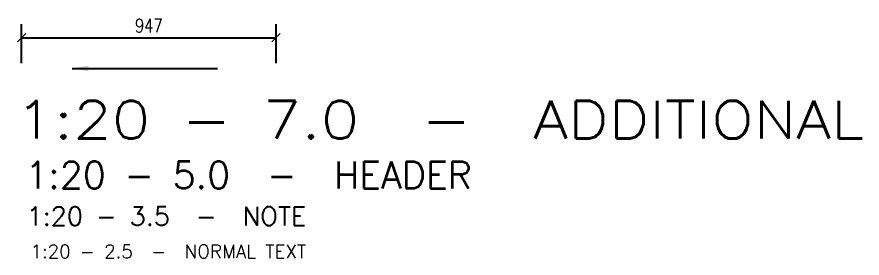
# Model space of a CAD drawing. Header units: metres. Extents: x -275466 to 90519, y -3176 to 139523.
# Drawn here: x -230454 to -227307, y 184 to 1084 of the extents above; entities that cross this region are included whole.
import ezdxf

# ---------------------------------------------------------------- set-up
doc = ezdxf.new("R2010")
doc.units = ezdxf.units.M
for name, color, linetype in [('GCE8052_GT_0.35', 3, 'Continuous'), ('GCE8053_GT_0.5', 2, 'Continuous'), ('GCE8100_GD_General', 3, 'Continuous')]:
    doc.layers.add(name, color=color, linetype=linetype)
doc.styles.add('1-20     h 25', font='romans.shx', dxfattribs={"width": 0.8, "height": 50})
doc.styles.add('1-20     h 35', font='romans.shx', dxfattribs={"width": 0.8, "height": 70})
doc.styles.add('1-20     h 50', font='romans.shx', dxfattribs={"width": 0.8, "height": 100})
doc.styles.add('1-20     h 70', font='romans.shx', dxfattribs={"width": 0.8, "height": 140})
doc.dimstyles.new('1-20', dxfattribs={"dimscale": 0, "dimtxt": 50, "dimasz": 32, "dimexe": 50, "dimexo": 50, "dimgap": 20, "dimtad": 1, "dimdec": 0, "dimzin": 0, "dimtxsty": '1-20     h 25', "dimblk": 'ARCHTICK', "dimcen": 0, "dimclrd": 7, "dimclre": 7, "dimclrt": 3, "dimadec": 0, "dimazin": 0, "dimtfac": 1, "dimtdec": 0, "dimtix": 1, "dimtmove": 2, "dimatfit": 0, "dimldrblk": 'NONE', "dimfxl": 1, "dimtfill": 1, "dimtolj": 1, "dimtzin": 0, "dimarcsym": 0})
doc.dimstyles.new('1-20$7', dxfattribs={"dimscale": 0, "dimtxt": 50, "dimasz": 60, "dimexe": 50, "dimexo": 50, "dimgap": 20, "dimtad": 1, "dimdec": 0, "dimzin": 0, "dimtxsty": '1-20     h 25', "dimblk": 'ARCHTICK', "dimcen": 0, "dimclrd": 7, "dimclre": 7, "dimclrt": 3, "dimadec": 0, "dimazin": 0, "dimtfac": 1, "dimtdec": 0, "dimtix": 1, "dimtmove": 2, "dimatfit": 0, "dimfxl": 1, "dimtfill": 1, "dimtolj": 1, "dimtzin": 0, "dimarcsym": 0})

# ---------------------------------------------------------------- blocks, each defined once
blk = doc.blocks.new('_ArchTick')
at = {"color": 0, "linetype": 'ByBlock', "const_width": 0.15}
blk.add_lwpolyline([(-0.5, -0.5), (0.5, 0.5)], dxfattribs=at)
blk = doc.blocks.new('*D7')
at = {"layer": 'Defpoints', "color": 0, "transparency": 16777216}
for p in [(-229488.9, 1006.1), (-230435.9, 861.8), (-229488.9, 861.8)]:
    blk.add_point(p, dxfattribs=at)
at = {"layer": 'GCE8100_GD_General', "color": 7, "lineweight": -2, "transparency": 16777216}
for p, q in [((-230435.9, 911.8), (-230435.9, 1056.1)), ((-229488.9, 911.8), (-229488.9, 1056.1)), ((-230435.9, 1006.1), (-229488.9, 1006.1))]:
    blk.add_line(p, q, dxfattribs=at)
at = {"layer": 'GCE8100_GD_General', "color": 7, "lineweight": -2, "transparency": 16777216, "xscale": 32, "yscale": 32, "zscale": 32, "rotation": 180}
blk.add_blockref('_ArchTick', (-230435.9, 1006.1), dxfattribs=at)
at = {"layer": 'GCE8100_GD_General', "color": 7, "lineweight": -2, "transparency": 16777216, "xscale": 32, "yscale": 32, "zscale": 32}
blk.add_blockref('_ArchTick', (-229488.9, 1006.1), dxfattribs=at)
at = {"layer": 'GCE8100_GD_General', "color": 3, "transparency": 16777216, "insert": (-229962.4, 1051.1), "char_height": 50, "attachment_point": 5, "style": '1-20     h 25', "bg_fill": 3, "box_fill_scale": 1.1, "bg_fill_color": 256, "bg_fill_true_color": 13158600, "bg_fill_transparency": 0}
blk.add_mtext('\\A1;947', dxfattribs=at)
blk = doc.blocks.new('_None')

msp = doc.modelspace()

# ---------------------------------------------------------------- texts
at = {"layer": 'GCE8052_GT_0.35'}
for s, height, style, p in [('1:20 - 3.5  -  NOTE', 70, '1-20     h 35', (-230417.6, 305.7)), ('1:20 - 2.5  -  NORMAL TEXT', 50, '1-20     h 25', (-230403.4, 184.2))]:
    msp.add_text(s, height=height, dxfattribs=dict(at, style=style)).set_placement(p)
at = {"layer": 'GCE8053_GT_0.5', "style": '1-20     h 70', "width": 1.2}
msp.add_text('1:20 - 7.0  -  ADDITIONAL', height=140, dxfattribs=at).set_placement((-230460.4, 630.2))
at = {"layer": 'GCE8053_GT_0.5', "style": '1-20     h 50'}
msp.add_text('1:20 - 5.0  -  HEADER', height=100, dxfattribs=at).set_placement((-230422.5, 444.3))

# ---------------------------------------------------------------- dimensions: what is measured, and where the dimension line sits
at = {"layer": 'GCE8100_GD_General'}
dim = msp.add_linear_dim(base=(-229488.9, 1006.1), p1=(-230435.9, 861.8), p2=(-229488.9, 861.8), dimstyle='1-20', override={"dimscale": 1}, dxfattribs=at)
dim.commit()
dim.dimension.update_dxf_attribs({"geometry": '*D7', "text_midpoint": (-229962.4, 1051.1)})

# ---------------------------------------------------------------- next in the draw order: leaders
msp.add_leader([(-230247.8, 891.3), (-229706.4, 891.3)], dimstyle='1-20$7', override={"dimscale": 1}, dxfattribs=at)

doc.saveas('drawing.dxf')
